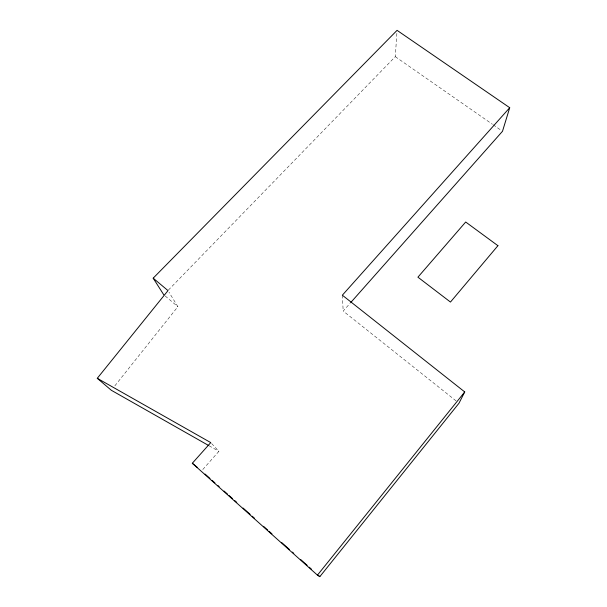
<?xml version="1.0" encoding="UTF-8"?>
<svg xmlns="http://www.w3.org/2000/svg" width="607" height="607" viewBox="0 0 607 607"><rect width="100%" height="100%" fill="white"/><g stroke="black" fill="none" stroke-linecap="round" stroke-linejoin="round"><path stroke-width="0.46" stroke-dasharray="3.04 2.28" d="M168.389 290.063L395.294 56.663L396.94 32.232M114.852 385.832L177.881 306.687L168.996 292.21M202.791 469.514L218.899 451.335L211.38 443.277M456.047 400.863L343.19 311.065L350.087 303.28M209.043 445.743L218.899 451.335M395.294 56.663L492.398 124.253M493.18 124.792L501.723 130.74M165.187 295.996L177.881 306.687M342.348 295.199L343.19 311.065"/><path stroke-width="0.91" d="M163.776 294.812L153.184 278.165L397.069 30.35L509.721 107.712L502.497 131.279L350.717 302.574M509.721 107.712L342.348 295.199L464.727 391.932L458.998 403.215L319.828 576.65L317.446 575.148L192.313 463.262L210.758 442.602L97.279 378.305L168.002 290.601L153.184 278.165M317.446 575.148L464.727 391.932M208.224 445.272L111.316 390.271L97.279 378.305M192.313 463.262L197.29 467.382M205.067 474.059L209.999 478.468M212.109 480.357L214.924 482.876M217.746 485.388L219.15 486.647M224.082 491.055L227.602 494.204M229.006 495.464L232.527 498.605M234.636 500.494L236.753 502.384M243.088 508.051L250.13 514.341M252.239 516.231L254.356 518.12M263.506 526.299L267.733 530.078M269.136 531.337L271.951 533.849M281.807 542.666L289.554 549.585M292.369 552.104L293.78 553.364M300.822 559.654L307.157 565.322M309.267 567.211L311.376 569.1M318.417 575.39L319.828 576.65M497.93 245.691L450.462 302.058L417.912 277.179L465.69 222.018L497.93 245.691"/></g></svg>
